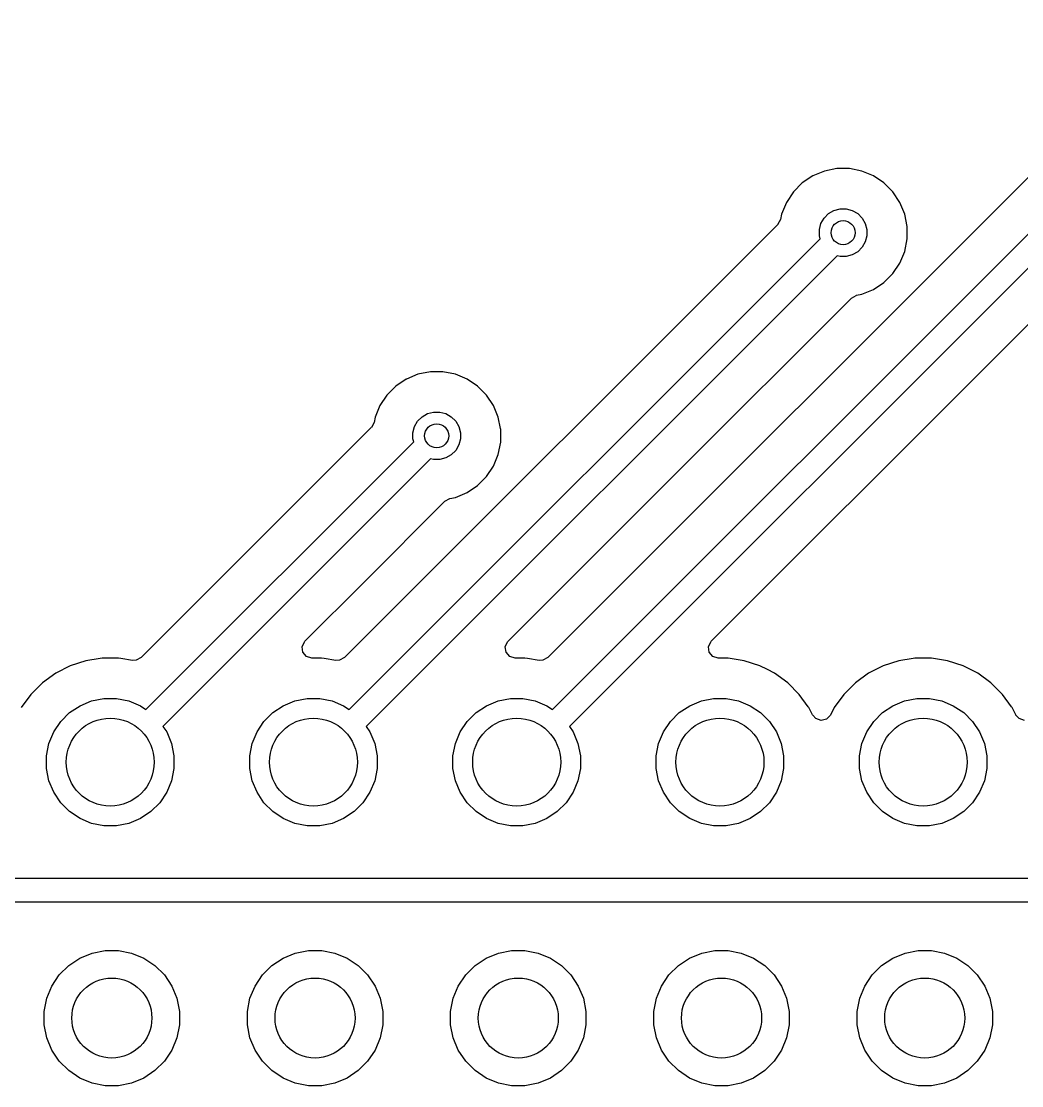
# Model space of a CAD drawing. Extents: x 4.41 to 8.11, y -5.15 to -2.23.
# Drawn here: x 6.531 to 7.023, y -4.136 to -3.612 of the extents above; entities that cross this region are included whole.
import ezdxf

# ---------------------------------------------------------------- set-up
doc = ezdxf.new("R2010")
doc.units = 0
doc.header["$MEASUREMENT"] = 0
doc.layers.add('BLACK', color=7, linetype='CONTINUOUS')

msp = doc.modelspace()

# ---------------------------------------------------------------- linework, layer by layer
at = {"layer": 'BLACK', "linetype": 'CONTINUOUS'}
for p, q in [((7.10327, -3.6117), (6.79005, -3.92492)), ((6.79239, -3.95043), (7.12411, -3.61872)), ((7.13246, -3.62707), (6.80075, -3.95879)), ((7.00467, -3.78273), (7.13949, -3.64791)), ((6.9205, -3.68782), (6.91534, -3.69127)), ((6.92624, -3.68544), (6.9205, -3.68782)), ((6.9205, -3.68782), (6.9205, -3.68782)), ((6.93233, -3.68423), (6.92624, -3.68544)), ((6.92624, -3.68544), (6.92624, -3.68544)), ((6.93854, -3.68423), (6.93233, -3.68423)), ((6.93233, -3.68423), (6.93233, -3.68423)), ((6.94463, -3.68544), (6.93854, -3.68423)), ((6.93854, -3.68423), (6.93854, -3.68423)), ((6.95036, -3.68782), (6.94463, -3.68544)), ((6.94463, -3.68544), (6.94463, -3.68544)), ((6.95552, -3.69127), (6.95036, -3.68782)), ((6.95036, -3.68782), (6.95036, -3.68782)), ((6.91534, -3.69127), (6.91095, -3.69566)), ((6.91534, -3.69127), (6.91534, -3.69127)), ((6.95991, -3.69566), (6.95552, -3.69127)), ((6.95552, -3.69127), (6.95552, -3.69127)), ((6.91095, -3.69566), (6.9075, -3.70082)), ((6.91095, -3.69566), (6.91095, -3.69566)), ((6.96336, -3.70082), (6.95991, -3.69566)), ((6.95991, -3.69566), (6.95991, -3.69566)), ((6.9075, -3.70082), (6.90513, -3.70656)), ((6.9075, -3.70082), (6.9075, -3.70082)), ((6.93091, -3.70484), (6.93389, -3.70404)), ((6.93389, -3.70404), (6.93697, -3.70404)), ((6.93697, -3.70404), (6.93995, -3.70484)), ((6.96574, -3.70656), (6.96336, -3.70082)), ((6.96336, -3.70082), (6.96336, -3.70082)), ((6.9046, -3.7092), (6.90333, -3.71163)), ((6.90513, -3.70656), (6.9046, -3.7092)), ((6.90513, -3.70656), (6.90513, -3.70656)), ((6.92452, -3.71123), (6.92606, -3.70856)), ((6.92606, -3.70856), (6.92824, -3.70638)), ((6.92824, -3.70638), (6.93091, -3.70484)), ((6.93995, -3.70484), (6.94262, -3.70638)), ((6.94262, -3.70638), (6.9448, -3.70856)), ((6.9448, -3.70856), (6.94635, -3.71123)), ((6.96695, -3.71264), (6.96574, -3.70656)), ((6.96574, -3.70656), (6.96574, -3.70656)), ((6.96574, -3.70656), (6.96574, -3.70656)), ((6.96574, -3.70656), (6.96574, -3.70656)), ((6.90327, -3.7117), (6.69005, -3.92492)), ((6.90333, -3.71163), (6.90327, -3.7117)), ((6.92372, -3.71421), (6.92452, -3.71123)), ((6.92372, -3.71729), (6.92372, -3.71421)), ((6.94635, -3.71123), (6.94714, -3.71421)), ((6.94714, -3.71421), (6.94714, -3.71729)), ((6.96695, -3.71885), (6.96695, -3.71264)), ((6.96695, -3.71264), (6.96695, -3.71264)), ((6.96695, -3.71264), (6.96695, -3.71264)), ((6.69239, -3.95043), (6.92411, -3.71872)), ((6.92411, -3.71872), (6.92372, -3.71729)), ((6.94714, -3.71729), (6.94635, -3.72027)), ((6.96574, -3.72494), (6.96695, -3.71885)), ((6.94262, -3.72512), (6.93995, -3.72666)), ((6.9448, -3.72294), (6.94262, -3.72512)), ((6.94635, -3.72027), (6.9448, -3.72294)), ((6.96336, -3.73068), (6.96574, -3.72494)), ((6.93246, -3.72707), (6.70075, -3.95879)), ((6.93389, -3.72746), (6.93246, -3.72707)), ((6.93697, -3.72746), (6.93389, -3.72746)), ((6.93995, -3.72666), (6.93697, -3.72746)), ((6.95552, -3.74023), (6.95991, -3.73584)), ((6.95991, -3.73584), (6.96336, -3.73068)), ((6.95036, -3.74368), (6.95552, -3.74023)), ((6.94198, -3.74658), (6.94463, -3.74605)), ((6.94463, -3.74605), (6.95036, -3.74368)), ((6.85348, -3.83392), (6.93949, -3.74791)), ((6.93949, -3.74791), (6.9419, -3.7466)), ((6.9419, -3.7466), (6.94198, -3.74658)), ((6.87056, -3.91684), (7.00467, -3.78273)), ((6.7205, -3.78782), (6.71534, -3.79127)), ((6.72051, -3.78782), (6.7205, -3.78782)), ((6.72624, -3.78544), (6.72051, -3.78782)), ((6.73233, -3.78423), (6.72624, -3.78544)), ((6.72624, -3.78544), (6.72624, -3.78544)), ((6.73854, -3.78423), (6.73233, -3.78423)), ((6.73233, -3.78423), (6.73233, -3.78423)), ((6.74463, -3.78544), (6.73854, -3.78423)), ((6.73854, -3.78423), (6.73854, -3.78423)), ((6.75036, -3.78782), (6.74463, -3.78544)), ((6.74463, -3.78544), (6.74463, -3.78544)), ((6.75552, -3.79127), (6.75036, -3.78782)), ((6.75036, -3.78782), (6.75036, -3.78782)), ((6.71534, -3.79127), (6.71095, -3.79566)), ((6.71534, -3.79127), (6.71534, -3.79127)), ((6.75991, -3.79566), (6.75552, -3.79127)), ((6.75552, -3.79127), (6.75552, -3.79127)), ((6.71095, -3.79566), (6.7075, -3.80082)), ((6.71095, -3.79566), (6.71095, -3.79566)), ((6.76336, -3.80082), (6.75991, -3.79566)), ((6.75991, -3.79566), (6.75991, -3.79566)), ((6.7075, -3.80082), (6.70513, -3.80656)), ((6.7075, -3.80082), (6.7075, -3.80082)), ((6.76372, -3.80168), (6.76336, -3.80082)), ((6.76336, -3.80082), (6.76336, -3.80082)), ((6.76574, -3.80656), (6.76372, -3.80168)), ((6.7046, -3.8092), (6.70333, -3.81163)), ((6.70513, -3.80656), (6.7046, -3.8092)), ((6.70513, -3.80656), (6.70513, -3.80656)), ((6.72452, -3.81123), (6.72606, -3.80856)), ((6.72606, -3.80856), (6.72824, -3.80638)), ((6.72824, -3.80638), (6.73091, -3.80484)), ((6.73091, -3.80484), (6.73389, -3.80404)), ((6.73389, -3.80404), (6.73697, -3.80404)), ((6.73697, -3.80404), (6.73995, -3.80484)), ((6.73995, -3.80484), (6.74262, -3.80638)), ((6.74262, -3.80638), (6.7448, -3.80856)), ((6.7448, -3.80856), (6.74635, -3.81123)), ((6.76684, -3.81209), (6.76574, -3.80656)), ((6.70327, -3.8117), (6.59005, -3.92492)), ((6.70333, -3.81163), (6.70327, -3.8117)), ((6.72372, -3.81421), (6.72452, -3.81123)), ((6.72372, -3.81729), (6.72372, -3.81421)), ((6.74635, -3.81123), (6.74714, -3.81421)), ((6.74714, -3.81421), (6.74714, -3.81729)), ((6.76695, -3.81264), (6.76684, -3.81209)), ((6.76695, -3.81885), (6.76695, -3.81264)), ((6.76695, -3.81264), (6.76695, -3.81264)), ((6.76695, -3.81264), (6.76695, -3.81264)), ((6.59239, -3.95043), (6.72411, -3.81872)), ((6.72411, -3.81872), (6.72372, -3.81729)), ((6.74714, -3.81729), (6.74635, -3.82027)), ((6.76574, -3.82494), (6.76695, -3.81885)), ((6.7448, -3.82294), (6.74262, -3.82512)), ((6.74635, -3.82027), (6.7448, -3.82294)), ((6.76336, -3.83068), (6.76574, -3.82494)), ((6.73246, -3.82707), (6.60075, -3.95879)), ((6.73389, -3.82746), (6.73246, -3.82707)), ((6.73697, -3.82746), (6.73389, -3.82746)), ((6.73995, -3.82666), (6.73697, -3.82746)), ((6.74262, -3.82512), (6.73995, -3.82666)), ((6.75991, -3.83584), (6.76336, -3.83068)), ((6.77056, -3.91684), (6.85348, -3.83392)), ((6.75036, -3.84368), (6.75552, -3.84023)), ((6.75552, -3.84023), (6.75991, -3.83584)), ((6.74463, -3.84605), (6.75036, -3.84368)), ((6.69952, -3.88788), (6.73949, -3.84791)), ((6.73949, -3.84791), (6.7419, -3.8466)), ((6.7419, -3.8466), (6.74198, -3.84658)), ((6.74198, -3.84658), (6.74463, -3.84605)), ((6.67056, -3.91684), (6.69952, -3.88788)), ((6.66918, -3.9196), (6.67032, -3.9171)), ((6.67032, -3.9171), (6.67056, -3.91684)), ((6.76918, -3.9196), (6.77032, -3.9171)), ((6.77032, -3.9171), (6.77056, -3.91684)), ((6.86918, -3.9196), (6.87032, -3.9171)), ((6.87032, -3.9171), (6.87056, -3.91684)), ((6.66957, -3.92232), (6.66918, -3.9196)), ((6.67137, -3.9244), (6.66957, -3.92232)), ((6.67401, -3.92518), (6.67137, -3.9244)), ((6.76957, -3.92232), (6.76918, -3.9196)), ((6.77137, -3.9244), (6.76957, -3.92232)), ((6.77401, -3.92518), (6.77137, -3.9244)), ((6.86957, -3.92232), (6.86918, -3.9196)), ((6.87137, -3.9244), (6.86957, -3.92232)), ((6.87401, -3.92518), (6.87137, -3.9244)), ((6.55515, -3.92893), (6.54797, -3.93259)), ((6.56281, -3.92644), (6.55515, -3.92893)), ((6.56982, -3.92533), (6.56281, -3.92644)), ((6.57077, -3.92518), (6.56982, -3.92533)), ((6.57883, -3.92518), (6.57077, -3.92518)), ((6.5801, -3.92538), (6.57883, -3.92518)), ((6.58583, -3.92629), (6.5801, -3.92538)), ((6.58763, -3.92623), (6.58583, -3.92629)), ((6.59005, -3.92492), (6.58763, -3.92623)), ((6.67883, -3.92518), (6.67401, -3.92518)), ((6.6801, -3.92538), (6.67883, -3.92518)), ((6.68583, -3.92629), (6.6801, -3.92538)), ((6.68763, -3.92623), (6.68583, -3.92629)), ((6.69005, -3.92492), (6.68763, -3.92623)), ((6.77883, -3.92518), (6.77401, -3.92518)), ((6.7801, -3.92538), (6.77883, -3.92518)), ((6.78583, -3.92629), (6.7801, -3.92538)), ((6.78763, -3.92623), (6.78583, -3.92629)), ((6.79005, -3.92492), (6.78763, -3.92623)), ((6.87883, -3.92518), (6.87401, -3.92518)), ((6.87992, -3.92535), (6.87883, -3.92518)), ((6.88679, -3.92644), (6.87992, -3.92535)), ((6.89446, -3.92893), (6.88679, -3.92644)), ((6.89817, -3.93082), (6.89446, -3.92893)), ((6.95515, -3.92893), (6.94797, -3.93259)), ((6.96281, -3.92644), (6.95515, -3.92893)), ((6.96982, -3.92533), (6.96281, -3.92644)), ((6.97077, -3.92518), (6.96982, -3.92533)), ((6.97883, -3.92518), (6.97077, -3.92518)), ((6.97992, -3.92535), (6.97883, -3.92518)), ((6.98679, -3.92644), (6.97992, -3.92535)), ((6.99446, -3.92893), (6.98679, -3.92644)), ((6.99817, -3.93082), (6.99446, -3.92893)), ((6.54797, -3.93259), (6.54145, -3.93732)), ((6.90164, -3.93259), (6.89817, -3.93082)), ((6.90816, -3.93732), (6.90164, -3.93259)), ((6.90164, -3.93259), (6.90164, -3.93259)), ((6.90164, -3.93259), (6.90164, -3.93259)), ((6.94797, -3.93259), (6.94145, -3.93732)), ((7.00164, -3.93259), (6.99817, -3.93082)), ((7.00816, -3.93732), (7.00164, -3.93259)), ((7.00164, -3.93259), (7.00164, -3.93259)), ((7.00164, -3.93259), (7.00164, -3.93259)), ((6.54145, -3.93732), (6.53575, -3.94302)), ((6.91386, -3.94302), (6.90816, -3.93732)), ((6.94145, -3.93732), (6.93575, -3.94302)), ((7.01386, -3.94302), (7.00816, -3.93732)), ((6.53575, -3.94302), (6.53101, -3.94954)), ((6.56566, -3.94624), (6.57172, -3.94503)), ((6.57172, -3.94503), (6.57789, -3.94503)), ((6.57789, -3.94503), (6.58395, -3.94624)), ((6.66566, -3.94624), (6.67172, -3.94503)), ((6.67172, -3.94503), (6.67789, -3.94503)), ((6.67789, -3.94503), (6.68395, -3.94624)), ((6.76566, -3.94624), (6.77172, -3.94503)), ((6.77172, -3.94503), (6.77789, -3.94503)), ((6.77789, -3.94503), (6.78395, -3.94624)), ((6.86566, -3.94624), (6.87172, -3.94503)), ((6.87172, -3.94503), (6.87789, -3.94503)), ((6.87789, -3.94503), (6.88395, -3.94624)), ((6.91829, -3.94912), (6.91386, -3.94302)), ((6.93575, -3.94302), (6.93101, -3.94954)), ((6.96566, -3.94624), (6.97172, -3.94503)), ((6.97172, -3.94503), (6.97789, -3.94503)), ((6.97789, -3.94503), (6.98395, -3.94624)), ((7.01829, -3.94912), (7.01386, -3.94302)), ((6.55482, -3.95203), (6.55996, -3.9486)), ((6.55996, -3.9486), (6.56566, -3.94624)), ((6.58395, -3.94624), (6.58965, -3.9486)), ((6.58965, -3.9486), (6.59239, -3.95043)), ((6.65482, -3.95203), (6.65996, -3.9486)), ((6.65996, -3.9486), (6.66566, -3.94624)), ((6.68395, -3.94624), (6.68965, -3.9486)), ((6.68965, -3.9486), (6.69239, -3.95043)), ((6.75482, -3.95203), (6.75996, -3.9486)), ((6.75996, -3.9486), (6.76566, -3.94624)), ((6.78395, -3.94624), (6.78965, -3.9486)), ((6.78965, -3.9486), (6.79239, -3.95043)), ((6.85482, -3.95203), (6.85996, -3.9486)), ((6.85996, -3.9486), (6.86566, -3.94624)), ((6.88395, -3.94624), (6.88965, -3.9486)), ((6.88965, -3.9486), (6.89478, -3.95203)), ((6.91859, -3.94954), (6.91829, -3.94912)), ((6.92043, -3.95314), (6.91859, -3.94954)), ((6.93101, -3.94954), (6.92915, -3.95319)), ((6.95482, -3.95203), (6.95996, -3.9486)), ((6.95996, -3.9486), (6.96566, -3.94624)), ((6.98395, -3.94624), (6.98965, -3.9486)), ((6.98965, -3.9486), (6.99478, -3.95203)), ((7.01859, -3.94954), (7.01829, -3.94912)), ((7.02043, -3.95314), (7.01859, -3.94954)), ((6.55046, -3.9564), (6.55482, -3.95203)), ((6.65046, -3.9564), (6.65482, -3.95203)), ((6.75046, -3.9564), (6.75482, -3.95203)), ((6.85046, -3.9564), (6.85482, -3.95203)), ((6.89478, -3.95203), (6.89915, -3.9564)), ((6.92045, -3.95319), (6.92043, -3.95314)), ((6.92199, -3.95497), (6.92045, -3.95319)), ((6.92459, -3.95585), (6.92199, -3.95497)), ((6.92726, -3.95519), (6.92459, -3.95585)), ((6.92915, -3.95319), (6.92726, -3.95519)), ((6.95046, -3.9564), (6.95482, -3.95203)), ((6.99478, -3.95203), (6.99915, -3.9564)), ((7.02045, -3.95319), (7.02043, -3.95314)), ((7.02199, -3.95497), (7.02045, -3.95319)), ((7.02459, -3.95585), (7.02199, -3.95497)), ((6.54703, -3.96153), (6.55046, -3.9564)), ((6.60075, -3.95879), (6.60258, -3.96153)), ((6.64703, -3.96153), (6.65046, -3.9564)), ((6.70075, -3.95879), (6.70258, -3.96153)), ((6.74703, -3.96153), (6.75046, -3.9564)), ((6.80075, -3.95879), (6.80258, -3.96153)), ((6.84703, -3.96153), (6.85046, -3.9564)), ((6.89915, -3.9564), (6.90258, -3.96153)), ((6.94703, -3.96153), (6.95046, -3.9564)), ((6.99915, -3.9564), (7.00258, -3.96153)), ((6.54466, -3.96724), (6.54703, -3.96153)), ((6.60258, -3.96153), (6.60494, -3.96724)), ((6.64466, -3.96724), (6.64703, -3.96153)), ((6.70258, -3.96153), (6.70494, -3.96724)), ((6.74466, -3.96724), (6.74703, -3.96153)), ((6.80258, -3.96153), (6.80494, -3.96724)), ((6.84466, -3.96724), (6.84703, -3.96153)), ((6.90258, -3.96153), (6.90494, -3.96724)), ((6.94466, -3.96724), (6.94703, -3.96153)), ((7.00258, -3.96153), (7.00494, -3.96724)), ((6.54346, -3.97329), (6.54466, -3.96724)), ((6.60494, -3.96724), (6.60615, -3.97329)), ((6.64346, -3.97329), (6.64466, -3.96724)), ((6.70494, -3.96724), (6.70615, -3.97329)), ((6.74346, -3.97329), (6.74466, -3.96724)), ((6.80494, -3.96724), (6.80615, -3.97329)), ((6.84346, -3.97329), (6.84466, -3.96724)), ((6.90494, -3.96724), (6.90615, -3.97329)), ((6.94346, -3.97329), (6.94466, -3.96724)), ((7.00494, -3.96724), (7.00615, -3.97329)), ((6.54346, -3.97947), (6.54346, -3.97329)), ((6.60615, -3.97329), (6.60615, -3.97947)), ((6.64346, -3.97947), (6.64346, -3.97329)), ((6.70615, -3.97329), (6.70615, -3.97947)), ((6.74346, -3.97947), (6.74346, -3.97329)), ((6.80615, -3.97329), (6.80615, -3.97947)), ((6.84346, -3.97947), (6.84346, -3.97329)), ((6.90615, -3.97329), (6.90615, -3.97947)), ((6.94346, -3.97947), (6.94346, -3.97329)), ((7.00615, -3.97329), (7.00615, -3.97947)), ((6.54466, -3.98552), (6.54346, -3.97947)), ((6.60615, -3.97947), (6.60494, -3.98552)), ((6.64466, -3.98552), (6.64346, -3.97947)), ((6.70615, -3.97947), (6.70494, -3.98552)), ((6.74466, -3.98552), (6.74346, -3.97947)), ((6.80615, -3.97947), (6.80494, -3.98552)), ((6.84466, -3.98552), (6.84346, -3.97947)), ((6.90615, -3.97947), (6.90494, -3.98552)), ((6.94466, -3.98552), (6.94346, -3.97947)), ((7.00615, -3.97947), (7.00494, -3.98552)), ((6.54703, -3.99123), (6.54466, -3.98552)), ((6.60494, -3.98552), (6.60258, -3.99123)), ((6.64703, -3.99123), (6.64466, -3.98552)), ((6.70494, -3.98552), (6.70258, -3.99123)), ((6.74703, -3.99123), (6.74466, -3.98552)), ((6.80494, -3.98552), (6.80258, -3.99123)), ((6.84703, -3.99123), (6.84466, -3.98552)), ((6.90494, -3.98552), (6.90258, -3.99123)), ((6.94703, -3.99123), (6.94466, -3.98552)), ((7.00494, -3.98552), (7.00258, -3.99123)), ((6.55046, -3.99636), (6.54703, -3.99123)), ((6.60258, -3.99123), (6.59915, -3.99636)), ((6.65046, -3.99636), (6.64703, -3.99123)), ((6.70258, -3.99123), (6.69915, -3.99636)), ((6.75046, -3.99636), (6.74703, -3.99123)), ((6.80258, -3.99123), (6.79915, -3.99636)), ((6.85046, -3.99636), (6.84703, -3.99123)), ((6.90258, -3.99123), (6.89915, -3.99636)), ((6.95046, -3.99636), (6.94703, -3.99123)), ((7.00258, -3.99123), (6.99915, -3.99636)), ((6.55482, -4.00072), (6.55046, -3.99636)), ((6.59915, -3.99636), (6.59478, -4.00072)), ((6.65482, -4.00072), (6.65046, -3.99636)), ((6.69915, -3.99636), (6.69478, -4.00072)), ((6.75482, -4.00072), (6.75046, -3.99636)), ((6.79915, -3.99636), (6.79478, -4.00072)), ((6.85482, -4.00072), (6.85046, -3.99636)), ((6.89915, -3.99636), (6.89478, -4.00072)), ((6.95482, -4.00072), (6.95046, -3.99636)), ((6.99915, -3.99636), (6.99478, -4.00072)), ((6.55996, -4.00415), (6.55482, -4.00072)), ((6.59478, -4.00072), (6.58965, -4.00415)), ((6.65996, -4.00415), (6.65482, -4.00072)), ((6.69478, -4.00072), (6.68965, -4.00415)), ((6.75996, -4.00415), (6.75482, -4.00072)), ((6.79478, -4.00072), (6.78965, -4.00415)), ((6.85996, -4.00415), (6.85482, -4.00072)), ((6.89478, -4.00072), (6.88965, -4.00415)), ((6.95996, -4.00415), (6.95482, -4.00072)), ((6.99478, -4.00072), (6.98965, -4.00415)), ((6.56566, -4.00652), (6.55996, -4.00415)), ((6.57172, -4.00772), (6.56566, -4.00652)), ((6.57789, -4.00772), (6.57172, -4.00772)), ((6.58395, -4.00652), (6.57789, -4.00772)), ((6.58965, -4.00415), (6.58395, -4.00652)), ((6.66566, -4.00652), (6.65996, -4.00415)), ((6.67172, -4.00772), (6.66566, -4.00652)), ((6.67789, -4.00772), (6.67172, -4.00772)), ((6.68395, -4.00652), (6.67789, -4.00772)), ((6.68965, -4.00415), (6.68395, -4.00652)), ((6.76566, -4.00652), (6.75996, -4.00415)), ((6.77172, -4.00772), (6.76566, -4.00652)), ((6.77789, -4.00772), (6.77172, -4.00772)), ((6.78395, -4.00652), (6.77789, -4.00772)), ((6.78965, -4.00415), (6.78395, -4.00652)), ((6.86566, -4.00652), (6.85996, -4.00415)), ((6.87172, -4.00772), (6.86566, -4.00652)), ((6.87789, -4.00772), (6.87172, -4.00772)), ((6.88395, -4.00652), (6.87789, -4.00772)), ((6.88965, -4.00415), (6.88395, -4.00652)), ((6.96566, -4.00652), (6.95996, -4.00415)), ((6.97172, -4.00772), (6.96566, -4.00652)), ((6.97789, -4.00772), (6.97172, -4.00772)), ((6.98395, -4.00652), (6.97789, -4.00772)), ((6.98965, -4.00415), (6.98395, -4.00652)), ((5.24024, -4.03346), (7.08225, -4.03346)), ((7.07981, -4.04528), (5.2378, -4.04528)), ((6.55982, -4.07285), (6.56588, -4.07034)), ((6.56588, -4.07034), (6.57231, -4.06906)), ((6.57231, -4.06906), (6.57887, -4.06906)), ((6.57887, -4.06906), (6.5853, -4.07034)), ((6.5853, -4.07034), (6.59137, -4.07285)), ((6.65982, -4.07285), (6.66588, -4.07034)), ((6.66588, -4.07034), (6.67231, -4.06906)), ((6.67231, -4.06906), (6.67887, -4.06906)), ((6.67887, -4.06906), (6.6853, -4.07034)), ((6.6853, -4.07034), (6.69137, -4.07285)), ((6.75982, -4.07285), (6.76588, -4.07034)), ((6.76588, -4.07034), (6.77231, -4.06906)), ((6.77231, -4.06906), (6.77887, -4.06906)), ((6.77887, -4.06906), (6.7853, -4.07034)), ((6.7853, -4.07034), (6.79137, -4.07285)), ((6.85982, -4.07285), (6.86588, -4.07034)), ((6.86588, -4.07034), (6.87231, -4.06906)), ((6.87231, -4.06906), (6.87887, -4.06906)), ((6.87887, -4.06906), (6.8853, -4.07034)), ((6.8853, -4.07034), (6.89137, -4.07285)), ((6.95982, -4.07285), (6.96588, -4.07034)), ((6.96588, -4.07034), (6.97231, -4.06906)), ((6.97231, -4.06906), (6.97887, -4.06906)), ((6.97887, -4.06906), (6.9853, -4.07034)), ((6.9853, -4.07034), (6.99137, -4.07285)), ((6.55436, -4.07649), (6.55982, -4.07285)), ((6.59137, -4.07285), (6.59682, -4.07649)), ((6.65436, -4.07649), (6.65982, -4.07285)), ((6.69137, -4.07285), (6.69682, -4.07649)), ((6.75436, -4.07649), (6.75982, -4.07285)), ((6.79137, -4.07285), (6.79682, -4.07649)), ((6.85436, -4.07649), (6.85982, -4.07285)), ((6.89137, -4.07285), (6.89682, -4.07649)), ((6.95436, -4.07649), (6.95982, -4.07285)), ((6.99137, -4.07285), (6.99682, -4.07649)), ((6.54608, -4.08659), (6.54972, -4.08113)), ((6.54972, -4.08113), (6.55436, -4.07649)), ((6.59682, -4.07649), (6.60146, -4.08113)), ((6.60146, -4.08113), (6.6051, -4.08659)), ((6.64608, -4.08659), (6.64972, -4.08113)), ((6.64972, -4.08113), (6.65436, -4.07649)), ((6.69682, -4.07649), (6.70146, -4.08113)), ((6.70146, -4.08113), (6.7051, -4.08659)), ((6.74608, -4.08659), (6.74972, -4.08113)), ((6.74972, -4.08113), (6.75436, -4.07649)), ((6.79682, -4.07649), (6.80146, -4.08113)), ((6.80146, -4.08113), (6.8051, -4.08659)), ((6.84608, -4.08659), (6.84972, -4.08113)), ((6.84972, -4.08113), (6.85436, -4.07649)), ((6.89682, -4.07649), (6.90146, -4.08113)), ((6.90146, -4.08113), (6.9051, -4.08659)), ((6.94608, -4.08659), (6.94972, -4.08113)), ((6.94972, -4.08113), (6.95436, -4.07649)), ((6.99682, -4.07649), (7.00146, -4.08113)), ((7.00146, -4.08113), (7.0051, -4.08659)), ((6.54357, -4.09265), (6.54608, -4.08659)), ((6.6051, -4.08659), (6.60761, -4.09265)), ((6.64357, -4.09265), (6.64608, -4.08659)), ((6.7051, -4.08659), (6.70761, -4.09265)), ((6.74357, -4.09265), (6.74608, -4.08659)), ((6.8051, -4.08659), (6.80761, -4.09265)), ((6.84357, -4.09265), (6.84608, -4.08659)), ((6.9051, -4.08659), (6.90761, -4.09265)), ((6.94357, -4.09265), (6.94608, -4.08659)), ((7.0051, -4.08659), (7.00761, -4.09265)), ((6.54229, -4.09908), (6.54357, -4.09265)), ((6.60761, -4.09265), (6.60889, -4.09908)), ((6.64229, -4.09908), (6.64357, -4.09265)), ((6.70761, -4.09265), (6.70889, -4.09908)), ((6.74229, -4.09908), (6.74357, -4.09265)), ((6.80761, -4.09265), (6.80889, -4.09908)), ((6.84229, -4.09908), (6.84357, -4.09265)), ((6.90761, -4.09265), (6.90889, -4.09908)), ((6.94229, -4.09908), (6.94357, -4.09265)), ((7.00761, -4.09265), (7.00889, -4.09908)), ((6.54229, -4.10564), (6.54229, -4.09908)), ((6.60889, -4.09908), (6.60889, -4.10564)), ((6.64229, -4.10564), (6.64229, -4.09908)), ((6.70889, -4.09908), (6.70889, -4.10564)), ((6.74229, -4.10564), (6.74229, -4.09908)), ((6.80889, -4.09908), (6.80889, -4.10564)), ((6.84229, -4.10564), (6.84229, -4.09908)), ((6.90889, -4.09908), (6.90889, -4.10564)), ((6.94229, -4.10564), (6.94229, -4.09908)), ((7.00889, -4.09908), (7.00889, -4.10564)), ((6.54357, -4.11208), (6.54229, -4.10564)), ((6.60889, -4.10564), (6.60761, -4.11208)), ((6.64357, -4.11208), (6.64229, -4.10564)), ((6.70889, -4.10564), (6.70761, -4.11208)), ((6.74357, -4.11208), (6.74229, -4.10564)), ((6.80889, -4.10564), (6.80761, -4.11208)), ((6.84357, -4.11208), (6.84229, -4.10564)), ((6.90889, -4.10564), (6.90761, -4.11208)), ((6.94357, -4.11208), (6.94229, -4.10564)), ((7.00889, -4.10564), (7.00761, -4.11208)), ((6.54608, -4.11814), (6.54357, -4.11208)), ((6.60761, -4.11208), (6.6051, -4.11814)), ((6.64608, -4.11814), (6.64357, -4.11208)), ((6.70761, -4.11208), (6.7051, -4.11814)), ((6.74608, -4.11814), (6.74357, -4.11208)), ((6.80761, -4.11208), (6.8051, -4.11814)), ((6.84608, -4.11814), (6.84357, -4.11208)), ((6.90761, -4.11208), (6.9051, -4.11814)), ((6.94608, -4.11814), (6.94357, -4.11208)), ((7.00761, -4.11208), (7.0051, -4.11814)), ((6.54972, -4.12359), (6.54608, -4.11814)), ((6.6051, -4.11814), (6.60146, -4.12359)), ((6.64972, -4.12359), (6.64608, -4.11814)), ((6.7051, -4.11814), (6.70146, -4.12359)), ((6.74972, -4.12359), (6.74608, -4.11814)), ((6.8051, -4.11814), (6.80146, -4.12359)), ((6.84972, -4.12359), (6.84608, -4.11814)), ((6.9051, -4.11814), (6.90146, -4.12359)), ((6.94972, -4.12359), (6.94608, -4.11814)), ((7.0051, -4.11814), (7.00146, -4.12359)), ((6.55436, -4.12823), (6.54972, -4.12359)), ((6.60146, -4.12359), (6.59682, -4.12823)), ((6.65436, -4.12823), (6.64972, -4.12359)), ((6.70146, -4.12359), (6.69682, -4.12823)), ((6.75436, -4.12823), (6.74972, -4.12359)), ((6.80146, -4.12359), (6.79682, -4.12823)), ((6.85436, -4.12823), (6.84972, -4.12359)), ((6.90146, -4.12359), (6.89682, -4.12823)), ((6.95436, -4.12823), (6.94972, -4.12359)), ((7.00146, -4.12359), (6.99682, -4.12823)), ((6.55982, -4.13188), (6.55436, -4.12823)), ((6.59682, -4.12823), (6.59137, -4.13188)), ((6.65982, -4.13188), (6.65436, -4.12823)), ((6.69682, -4.12823), (6.69137, -4.13188)), ((6.75982, -4.13188), (6.75436, -4.12823)), ((6.79682, -4.12823), (6.79137, -4.13188)), ((6.85982, -4.13188), (6.85436, -4.12823)), ((6.89682, -4.12823), (6.89137, -4.13188)), ((6.95982, -4.13188), (6.95436, -4.12823)), ((6.99682, -4.12823), (6.99137, -4.13188)), ((6.56588, -4.13439), (6.55982, -4.13188)), ((6.59137, -4.13188), (6.5853, -4.13439)), ((6.66588, -4.13439), (6.65982, -4.13188)), ((6.69137, -4.13188), (6.6853, -4.13439)), ((6.76588, -4.13439), (6.75982, -4.13188)), ((6.79137, -4.13188), (6.7853, -4.13439)), ((6.86588, -4.13439), (6.85982, -4.13188)), ((6.89137, -4.13188), (6.8853, -4.13439)), ((6.96588, -4.13439), (6.95982, -4.13188)), ((6.99137, -4.13188), (6.9853, -4.13439)), ((6.57231, -4.13567), (6.56588, -4.13439)), ((6.57887, -4.13567), (6.57231, -4.13567)), ((6.5853, -4.13439), (6.57887, -4.13567)), ((6.67231, -4.13567), (6.66588, -4.13439)), ((6.67887, -4.13567), (6.67231, -4.13567)), ((6.6853, -4.13439), (6.67887, -4.13567)), ((6.77231, -4.13567), (6.76588, -4.13439)), ((6.77887, -4.13567), (6.77231, -4.13567)), ((6.7853, -4.13439), (6.77887, -4.13567)), ((6.87231, -4.13567), (6.86588, -4.13439)), ((6.87887, -4.13567), (6.87231, -4.13567)), ((6.8853, -4.13439), (6.87887, -4.13567)), ((6.97231, -4.13567), (6.96588, -4.13439)), ((6.97887, -4.13567), (6.97231, -4.13567)), ((6.9853, -4.13439), (6.97887, -4.13567))]:
    msp.add_line(p, q, dxfattribs=at)
at = {"layer": 'BLACK'}
for centre, radius in [((6.93543, -3.71575), 0.00591), ((6.73543, -3.81575), 0.00591), ((6.5748, -3.97638), 0.02165), ((6.6748, -3.97638), 0.02165), ((6.7748, -3.97638), 0.02165), ((6.8748, -3.97638), 0.02165), ((6.9748, -3.97638), 0.02165), ((6.57559, -4.10236), 0.01969), ((6.67559, -4.10236), 0.01969), ((6.77559, -4.10236), 0.01969), ((6.87559, -4.10236), 0.01969), ((6.97559, -4.10236), 0.01969)]:
    msp.add_circle(centre, radius, dxfattribs=at)
at = {"layer": 'WHITE'}
for centre, radius in [((6.93543, -3.71575), 0.00591), ((6.73543, -3.81575), 0.00591), ((6.5748, -3.97638), 0.02165), ((6.6748, -3.97638), 0.02165), ((6.7748, -3.97638), 0.02165), ((6.8748, -3.97638), 0.02165), ((6.9748, -3.97638), 0.02165), ((6.57559, -4.10236), 0.01969), ((6.67559, -4.10236), 0.01969), ((6.77559, -4.10236), 0.01969), ((6.87559, -4.10236), 0.01969), ((6.97559, -4.10236), 0.01969)]:
    msp.add_circle(centre, radius, dxfattribs=at)

doc.saveas('drawing.dxf')
